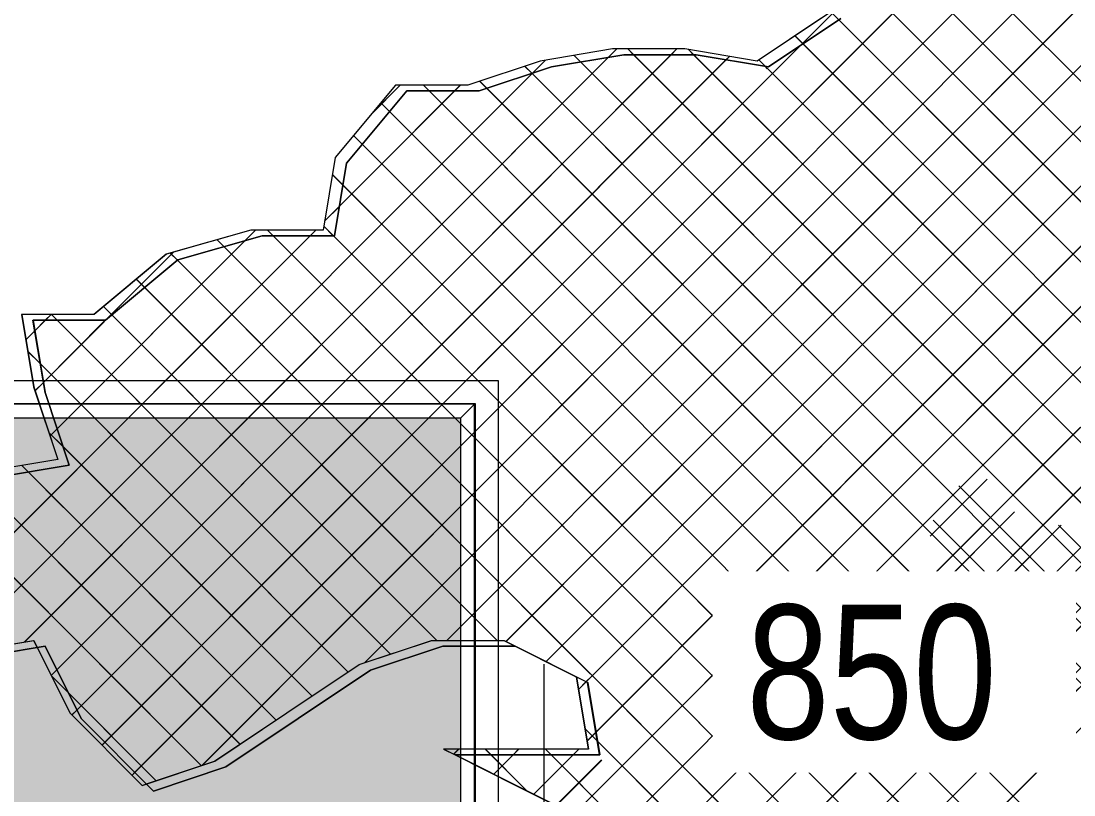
# Model space of a CAD drawing. Header units: millimetres. Extents: x -12186 to 152825, y -4386 to 9463.
# Drawn here: x 44933 to 46305, y 4146 to 5154 of the extents above; entities that cross this region are included whole.
import ezdxf

# ---------------------------------------------------------------- set-up
doc = ezdxf.new("R2010")
doc.units = ezdxf.units.MM
for name, color, linetype, lineweight in [('A-ANNO-DIMS', 211, 'Continuous', 5), ('A-ANNO-DIMS-100', 211, 'Continuous', 5), ('A-GLAZ', 151, 'Continuous', 9), ('G-IMPT', 8, 'Continuous', 5), ('I-WALL', 2, 'Continuous', 9), ('L-PLNT', 71, 'Continuous', 5)]:
    doc.layers.add(name, color=color, linetype=linetype, lineweight=lineweight)
doc.styles.add('Arial_3', font='arial.ttf', dxfattribs={"width": 0.8, "height": 175})
doc.dimstyles.new('SVA_Arc_Length-1_8mm_BLUE', dxfattribs={"dimscale": 304.8, "dimtxt": 178.545395, "dimasz": 0.492126, "dimexe": 0.656168, "dimexo": 0.0625, "dimgap": 0.164042, "dimtad": 1, "dimdec": 0, "dimrnd": 5, "dimzin": 0, "dimdsep": 46, "dimtxsty": 'Arial_3', "dimblk1": 'OBLIQUE', "dimblk2": 'OBLIQUE', "dimsah": 1, "dimcen": 0.09, "dimdle": 0.459318, "dimazin": 0, "dimtfac": 1, "dimtdec": 4, "dimtix": 1, "dimtmove": 0, "dimatfit": 3, "dimfxl": 1.148294, "dimfxlon": 1, "dimtvp": 1, "dimtfill": 1, "dimtolj": 1, "dimtzin": 0, "dimarcsym": 2})

# ---------------------------------------------------------------- blocks, each defined once
blk = doc.blocks.new('Window Aluminium Fixed 1 - Type 1-V217-Section B-B')
at = {"layer": 'A-GLAZ', "lineweight": 5}
h = blk.add_hatch(color=256, dxfattribs=at)
h.paths.add_polyline_path([(-1988.1, 3535), (-1988.1, 3600.5), (-2011.1, 3600.5), (-2105.3, 3632), (-2199.6, 3616.2), (-2293.8, 3569.1), (-2388.1, 3632), (-2450.9, 3726.3), (-2545.1, 3679.1), (-2482.3, 3584.8), (-2465.7, 3535), (-2011.1, 3535)])
h.paths.add_polyline_path([(-2855, 3986), (-2843.6, 3993.7), (-2812.1, 4088), (-2623.7, 4088), (-2529.4, 4135.2), (-2435.2, 4135.2), (-2340.9, 4088), (-2246.7, 4088), (-2152.5, 4103.7), (-2058.2, 4072.3), (-1988.1, 4025.5), (-1988.1, 4194.5), (-1995.4, 4198.1), (-1988.1, 4198.1), (-1988.1, 4339.6), (-2011.1, 4339.6), (-2105.3, 4308.2), (-2293.8, 4182.4), (-2388.1, 4150.9), (-2482.3, 4245.3), (-2529.4, 4339.6), (-2623.7, 4323.9), (-2717.9, 4276.7), (-2855, 4368.2), (-2855, 3993.7)])
h.paths.add_polyline_path([(-2855, 4428.3), (-2812.1, 4449.7), (-2733.6, 4544.1), (-2780.7, 4636.8), (-2855, 4636.8), (-2855, 4449.7)])
h.paths.add_polyline_path([(-2592.3, 4559.8), (-2498, 4575.5), (-2518.4, 4636.8), (-2777.5, 4636.8), (-2686.5, 4591.3), (-2623.7, 4570.3)])
h = blk.add_hatch(color=256, dxfattribs=at)
h.paths.add_polyline_path([(-2855, 3535), (-2465.7, 3535), (-2482.3, 3584.8), (-2545.1, 3679.1), (-2450.9, 3726.3), (-2388.1, 3632), (-2293.8, 3569.1), (-2199.6, 3616.2), (-2105.3, 3632), (-2011.1, 3600.5), (-1988.1, 3600.5), (-1988.1, 4025.5), (-2058.2, 4072.3), (-2152.5, 4103.7), (-2246.7, 4088), (-2340.9, 4088), (-2435.2, 4135.2), (-2529.4, 4135.2), (-2623.7, 4088), (-2812.1, 4088), (-2843.6, 3993.7), (-2855, 3986), (-2855, 3569.1)])
h.paths.add_polyline_path([(-2388.1, 4150.9), (-2293.8, 4182.4), (-2105.3, 4308.2), (-2011.1, 4339.6), (-1988.1, 4339.6), (-1988.1, 4636.8), (-2518.4, 4636.8), (-2498, 4575.5), (-2592.3, 4559.8), (-2686.5, 4591.3), (-2779.9, 4636.8), (-2733.6, 4544.1), (-2812.1, 4449.7), (-2855, 4428.3), (-2855, 4368.2), (-2717.9, 4276.7), (-2623.7, 4323.9), (-2529.4, 4339.6), (-2482.3, 4245.3), (-2419.5, 4182.4)])
h.paths.add_polyline_path([(-1988.1, 4194.5), (-1988.1, 4198.1), (-1995.4, 4198.1)])
for p, q in [((-2874, 4418.7), (-2874, 4655.9)), ((-2874, 4655.9), (-2524.8, 4655.9)), ((-2855, 4636.8), (-2873, 4654.9)), ((-2873, 4654.9), (-2873, 4419.2)), ((-2524.4, 4654.9), (-2873, 4654.9)), ((-2524.8, 4655.9), (-1969, 4655.9)), ((-1970, 4654.9), (-2524.4, 4654.9)), ((-1970, 4654.9), (-1988.1, 4636.8)), ((-1970, 4339.6), (-1970, 4654.9)), ((-1969, 4655.9), (-1969, 4339.6)), ((-2855, 4636.8), (-2855, 4428.3)), ((-2779.9, 4636.8), (-2855, 4636.8)), ((-2777.5, 4636.8), (-2779.9, 4636.8)), ((-2518.4, 4636.8), (-2777.5, 4636.8)), ((-1988.1, 4636.8), (-2518.4, 4636.8)), ((-1988.1, 4636.8), (-1988.1, 4339.6)), ((-2874, 4381), (-2874, 4418.7)), ((-2873, 4419.2), (-2873, 4380.3)), ((-2855, 4428.3), (-2855, 4368.2)), ((-2874, 3973.3), (-2874, 4381)), ((-2873, 4380.3), (-2873, 3974)), ((-2855, 4368.2), (-2855, 3986)), ((-1988.1, 4339.6), (-1988.1, 4198.1)), ((-1970, 4198.1), (-1970, 4339.6)), ((-1969, 4339.6), (-1969, 4198.1)), ((-1988.1, 4198.1), (-1988.1, 4194.5)), ((-1970, 4185.4), (-1970, 4198.1)), ((-1969, 4198.1), (-1969, 4184.9)), ((-1988.1, 4194.5), (-1988.1, 4025.5)), ((-1970, 4013.4), (-1970, 4185.4)), ((-1969, 4184.9), (-1969, 4012.8)), ((-1988.1, 4025.5), (-1988.1, 3600.5)), ((-1970, 3600.5), (-1970, 4013.4)), ((-1969, 4012.8), (-1969, 3600.5)), ((-2855, 3986), (-2855, 3535)), ((-2874, 3515.9), (-2874, 3973.3)), ((-2873, 3974), (-2873, 3516.9)), ((-1988.1, 3600.5), (-1988.1, 3535)), ((-1970, 3516.9), (-1970, 3600.5)), ((-1969, 3600.5), (-1969, 3515.9)), ((-2855, 3535), (-2873, 3516.9)), ((-2855, 3535), (-2465.7, 3535)), ((-2465.7, 3535), (-1988.1, 3535)), ((-1988.1, 3535), (-1970, 3516.9)), ((-2459.4, 3515.9), (-2874, 3515.9)), ((-2873, 3516.9), (-2459.7, 3516.9)), ((-2459.7, 3516.9), (-1970, 3516.9)), ((-1969, 3515.9), (-2459.4, 3515.9))]:
    blk.add_line(p, q, dxfattribs=at)
blk = doc.blocks.new('SVA_Shades of Green Tree - Australian_Tree_based_on_Leopard_Tree_2901-V315-Section B-B')
at = {"layer": 'G-IMPT'}
for p, q in [((-834.2, 4728.9), (-1581.5, 5477.5)), ((-900.8, 4717.2), (-1648.6, 5466.3)), ((-834.3, 4728.9), (-1573.2, 5469)), ((-941.4, 4679.4), (-1694.4, 5433.7)), ((-941.5, 4679.4), (-1683.4, 5422.6)), ((-1269.3, 4929.5), (-1733.6, 5394.5)), ((-1266.5, 4930.8), (-797.4, 5400.7)), ((-1214.4, 4904.7), (-728.4, 5391.6)), ((-1214.3, 4904.7), (-724, 5395.8)), ((-1804.2, 4862.8), (-1331.2, 5336.6)), ((-1745.5, 4843.2), (-1272.5, 5317)), ((-1658.9, 4930.1), (-1274.4, 5315.2)), ((-1721.8, 4788.6), (-1212.3, 5299)), ((-1721.7, 4788.6), (-1204.8, 5306.3)), ((-1698.4, 4733.7), (-1134, 5299)), ((-1698.2, 4733.7), (-1126.5, 5306.3)), ((-1677.5, 4676.2), (-1055.7, 5299)), ((-1677.4, 4676.2), (-1048.2, 5306.3)), ((-1628.2, 4647.1), (-977.4, 5299)), ((-1628.1, 4647.1), (-969.9, 5306.3)), ((-1266.6, 4930.8), (-917.9, 5280.1)), ((-900.9, 4717.2), (-1392.6, 5209.7)), ((-1545, 5122.5), (-1510.2, 5157.4)), ((-1269.5, 4929.5), (-1493.2, 5153.6)), ((-1542.3, 5124.4), (-1552.7, 5134.8)), ((-1322.6, 4904.4), (-1552.5, 5134.8)), ((-2048.1, 4853.8), (-1784.7, 5117.6)), ((-2026.5, 4797), (-1706.4, 5117.6)), ((-1804.3, 4862.8), (-1545, 5122.5)), ((-1795.5, 5106.9), (-1784.8, 5117.6)), ((-1763.1, 5110.2), (-1770.5, 5117.6)), ((-1413.4, 4760.1), (-1770.3, 5117.6)), ((-1713.9, 5110.2), (-1706.5, 5117.6)), ((-1684.8, 5110.2), (-1691.4, 5116.8)), ((-1408.2, 4833.3), (-1691.2, 5116.8)), ((-1322.7, 4904.4), (-1542.3, 5124.4)), ((-2069.7, 4910.6), (-1877.5, 5103.1)), ((-2048.2, 4853.8), (-1795.5, 5106.9)), ((-2026.6, 4797), (-1713.9, 5110.2)), ((-1975.9, 4769.4), (-1642.1, 5103.7)), ((-1975.8, 4769.4), (-1637.8, 5107.9)), ((-1894.4, 5086.3), (-1877.7, 5103.1)), ((-1832, 5100.8), (-1840.4, 5109.3)), ((-1446.7, 4715), (-1840.3, 5109.3)), ((-1413.6, 4760.1), (-1763.1, 5110.2)), ((-1408.3, 4833.3), (-1684.8, 5110.2)), ((-1642.1, 5103.7), (-1637.9, 5107.9)), ((-1591.5, 5095.3), (-1599.6, 5103.4)), ((-1375.8, 4879.3), (-1599.5, 5103.4)), ((-1895.4, 5085.9), (-1904.7, 5095.2)), ((-1484.4, 4674.4), (-1904.5, 5095.2)), ((-1659.7, 4928.2), (-1832, 5100.8)), ((-1588.2, 5091.9), (-1591.5, 5095.3)), ((-1376, 4879.3), (-1587.9, 5091.6)), ((-2069.8, 4910.6), (-1894.4, 5086.3)), ((-1954.1, 5066.3), (-1963.4, 5075.6)), ((-1760.8, 4872.8), (-1963.3, 5075.6)), ((-1659.3, 4849.4), (-1895.4, 5085.9)), ((-2104.5, 5032.7), (-2066.8, 5070.5)), ((-2104.3, 5032.7), (-2066.7, 5070.5)), ((-2098.7, 4960), (-1995.9, 5063.1)), ((-2098.6, 4960), (-1988.4, 5070.5)), ((-2029.2, 5063.1), (-2036.5, 5070.5)), ((-1824.5, 4858.1), (-2036.4, 5070.5)), ((-1824.6, 4858.1), (-2029.2, 5063.1)), ((-1995.9, 5063.1), (-1988.5, 5070.5)), ((-1761, 4872.8), (-1954.1, 5066.3)), ((-2080.6, 5036.2), (-2092.1, 5047.6)), ((-1877.9, 4833.3), (-2091.9, 5047.6)), ((-1878.1, 4833.3), (-2080.6, 5036.2)), ((-2116.2, 4993.4), (-2127.7, 5004.9)), ((-1913.2, 4790.1), (-2127.5, 5004.9)), ((-1913.3, 4790.1), (-2116.2, 4993.4)), ((-2165.3, 4893.3), (-2098.6, 4960)), ((-2141.5, 4940.3), (-2155.3, 4954.1)), ((-2043.8, 4842.6), (-2155.1, 4954.1)), ((-2145, 4913.7), (-2098.7, 4960)), ((-2044, 4842.6), (-2141.5, 4940.3)), ((-1745.6, 4843.2), (-1659.3, 4929.6)), ((-1446.8, 4715), (-1659.3, 4927.9)), ((-1411.8, 4785.5), (-1266.6, 4930.8)), ((-1411.6, 4785.5), (-1266.5, 4930.8)), ((-1143, 4802.8), (-1269.5, 4929.5)), ((-1142.9, 4802.8), (-1269.3, 4929.5)), ((-2657.7, 4321.7), (-2069.8, 4910.6)), ((-2657.6, 4321.7), (-2069.7, 4910.6)), ((-2165.4, 4893.3), (-2146.1, 4912.6)), ((-1834.6, 4283.4), (-1214.3, 4904.7)), ((-1820.8, 4297.3), (-1214.4, 4904.7)), ((-1143.3, 4724.7), (-1322.7, 4904.4)), ((-1143.2, 4724.7), (-1322.6, 4904.4)), ((-2154, 4874.3), (-2166.5, 4886.9)), ((-1218, 3936.9), (-2166.3, 4886.9)), ((-2757.1, 4300.5), (-2176.8, 4881.7)), ((-2755.7, 4302), (-2184.3, 4874.3)), ((-2522.9, 4613.5), (-2255.1, 4881.7)), ((-2296.4, 4860.1), (-2305.4, 4869.2)), ((-1425.3, 3987.7), (-2305.3, 4869.2)), ((-2268.9, 4868), (-2255.2, 4881.7)), ((-2232.2, 4874.3), (-2239.6, 4881.7)), ((-1307.6, 3948.3), (-2239.5, 4881.7)), ((-1307.7, 3948.3), (-2232.2, 4874.3)), ((-2184.3, 4874.3), (-2176.9, 4881.7)), ((-2152.3, 4872.7), (-2154, 4874.3)), ((-1218.1, 3936.9), (-2151.3, 4871.7)), ((-1823.4, 4216.1), (-1162.1, 4878.6)), ((-1811.9, 4227.8), (-1162.2, 4878.6)), ((-1756.7, 4868.6), (-1761, 4872.8)), ((-1756.6, 4868.6), (-1760.8, 4872.8)), ((-1168.1, 4671.1), (-1376, 4879.3)), ((-1167.9, 4671.1), (-1375.8, 4879.3)), ((-2513.7, 4622.8), (-2268.9, 4868)), ((-2455.2, 4210.8), (-1804.2, 4862.8)), ((-2451.6, 4214.5), (-1804.3, 4862.8)), ((-1425.4, 3987.7), (-2296.4, 4860.1)), ((-1697.3, 4730.6), (-1824.6, 4858.1)), ((-1697.1, 4730.6), (-1824.5, 4858.1)), ((-1524, 4635.5), (-1756.7, 4868.6)), ((-1523.9, 4635.5), (-1756.6, 4868.6)), ((-2556.1, 4345.1), (-2048.2, 4853.8)), ((-2556, 4345.1), (-2048.1, 4853.8)), ((-2542.5, 4672.3), (-2362.1, 4852.9)), ((-2450.3, 4764.8), (-2362.3, 4852.9)), ((-2416, 4171.6), (-1745.5, 4843.2)), ((-2412.4, 4175.3), (-1745.6, 4843.2)), ((-2356.9, 4842.4), (-2366.3, 4851.8)), ((-1459.9, 3943.9), (-2366.2, 4851.8)), ((-1819.3, 4303.8), (-2356.9, 4842.4)), ((-1968.7, 4767.2), (-2044, 4842.6)), ((-1968.6, 4767.2), (-2043.8, 4842.6)), ((-1484.6, 4674.4), (-1659.1, 4849.2)), ((-1223.7, 4177.8), (-1878.1, 4833.3)), ((-1223.6, 4177.8), (-1877.9, 4833.3)), ((-1167.3, 4591.9), (-1408.3, 4833.3)), ((-1167.2, 4591.9), (-1408.2, 4833.3)), ((-2399.8, 4806.9), (-2410.6, 4817.7)), ((-1940.6, 4347), (-2410.4, 4817.7)), ((-1840.6, 4120.6), (-1144.8, 4817.6)), ((-1840.5, 4120.6), (-1144.7, 4817.6)), ((-1940.7, 4347), (-2399.8, 4806.9)), ((-2514, 4308.8), (-2026.6, 4797)), ((-2325.1, 4184.3), (-1721.8, 4788.6)), ((-2325, 4184.3), (-1721.7, 4788.6)), ((-1259.6, 4135.4), (-1913.3, 4790.1)), ((-1259.5, 4135.4), (-1913.2, 4790.1)), ((-2442.5, 4771.2), (-2453.3, 4782)), ((-2018.9, 4347), (-2453.2, 4782)), ((-1557.7, 4639.3), (-1411.8, 4785.5)), ((-1557.6, 4639.3), (-1411.6, 4785.5)), ((-2554.4, 4738.8), (-2521.6, 4771.7)), ((-2542.8, 4750.5), (-2529.1, 4764.3)), ((-2531.6, 4683.3), (-2451.4, 4763.7)), ((-2529.1, 4764.3), (-2521.7, 4771.7)), ((-2513.8, 4764.3), (-2521.2, 4771.7)), ((-2079.4, 4329.2), (-2521.1, 4771.7)), ((-2079.5, 4329.2), (-2513.8, 4764.3)), ((-2494.3, 4250), (-1975.8, 4769.4)), ((-2487.9, 4256.5), (-1975.9, 4769.4)), ((-2019, 4347), (-2442.5, 4771.2)), ((-1171.1, 3968.3), (-1968.7, 4767.2)), ((-1171, 3968.3), (-1968.6, 4767.2)), ((-778.2, 4123.7), (-1413.6, 4760.1)), ((-778.1, 4123.7), (-1413.4, 4760.1)), ((-2554.5, 4738.8), (-2542.8, 4750.5)), ((-1796.6, 4086.1), (-1136, 4747.8)), ((-1793, 4089.8), (-1136.1, 4747.8)), ((-2113.5, 4317.8), (-1698.4, 4733.7)), ((-2113.4, 4317.8), (-1698.2, 4733.7)), ((-2535.7, 4707.8), (-2552.1, 4724.1)), ((-2134.5, 4306), (-2551.9, 4724.1)), ((-1612.1, 4645.3), (-1697.3, 4730.6)), ((-1612, 4645.3), (-1697.1, 4730.6)), ((-2134.6, 4306), (-2535.7, 4707.8)), ((-823.3, 4090.5), (-1446.8, 4715)), ((-823.2, 4090.5), (-1446.7, 4715)), ((-1206.1, 4261.4), (-760.6, 4707.7)), ((-1206, 4261.4), (-760.4, 4707.7)), ((-2542.6, 4672.3), (-2531.6, 4683.3)), ((-2006, 4347), (-1677.5, 4676.2)), ((-2005.9, 4347), (-1677.4, 4676.2)), ((-868.5, 4057.3), (-1484.6, 4674.4)), ((-868.4, 4057.3), (-1484.4, 4674.4)), ((-2326, 4184), (-2778.6, 4637.4)), ((-2325.9, 4184), (-2778.5, 4637.4)), ((-1929.1, 4345.7), (-1628.2, 4647.1)), ((-1928.9, 4345.7), (-1628.1, 4647.1)), ((-1876.8, 4319.6), (-1557.7, 4639.3)), ((-1876.7, 4319.6), (-1557.6, 4639.3)), ((-1187.8, 4220.3), (-1612.1, 4645.3)), ((-1187.7, 4220.3), (-1612, 4645.3)), ((-2523, 4613.5), (-2513.7, 4622.8)), ((-1757.5, 4046.9), (-1180.4, 4624.9)), ((-1753.9, 4050.6), (-1180.5, 4624.9)), ((-913.7, 4024.1), (-1524, 4635.5)), ((-913.5, 4024.1), (-1523.9, 4635.5)), ((-2506, 4599.6), (-2524.6, 4618.2)), ((-2181.5, 4274.6), (-2524.5, 4618.2)), ((-2181.6, 4274.6), (-2505.1, 4598.7)), ((-2275.4, 4211.9), (-2641.8, 4578.8)), ((-2275.6, 4211.9), (-2638.2, 4575.2)), ((-2551.4, 4566.6), (-2559.9, 4575.1)), ((-2228.4, 4243.2), (-2559.7, 4575.1)), ((-1715.3, 4010.7), (-1158, 4568.9)), ((-1714, 4012.1), (-1158.1, 4568.9)), ((-1348.9, 4275.2), (-1056, 4568.6)), ((-1348.8, 4275.2), (-1055.9, 4568.6)), ((-2505.3, 4520.5), (-2551.4, 4566.6)), ((-1376.6, 4482.8), (-1302.1, 4557.4)), ((-1376.5, 4482.8), (-1302, 4557.4)), ((-762.6, 3971.2), (-1339.2, 4548.7)), ((-762.5, 3971.2), (-1339, 4548.7)), ((-1292, 4253.8), (-1012.9, 4533.3)), ((-1291.9, 4253.8), (-1012.8, 4533.3)), ((-2228.6, 4243.2), (-2505.1, 4520.2)), ((-1663.2, 3984.6), (-1135.8, 4512.9)), ((-1663.1, 3984.6), (-1135.6, 4512.9)), ((-1370.6, 4410.4), (-1266.5, 4514.6)), ((-1370.5, 4410.4), (-1266.4, 4514.6)), ((-842.1, 3972.4), (-1372.7, 4503.9)), ((-841.9, 3972.4), (-1372.6, 4503.9)), ((-1364.6, 4338), (-1205.7, 4497.1)), ((-1364.5, 4338), (-1205.6, 4497.1)), ((-721.7, 4008.7), (-1209.3, 4497.1)), ((-721.6, 4008.7), (-1209.2, 4497.1)), ((-1619.8, 3949.5), (-1088.4, 4481.8)), ((-1614, 3955.5), (-1088.5, 4481.8)), ((-1425.2, 3987.7), (-955.4, 4458.3)), ((-1425.1, 3987.7), (-955.3, 4458.3)), ((-1588.5, 3902.5), (-1040.7, 4451.1)), ((-1582.6, 3908.4), (-1040.9, 4451.1)), ((-1208.5, 4261), (-1371.8, 4424.6)), ((-1208.4, 4261), (-1371.7, 4424.6)), ((-1278.5, 4252.7), (-1364.7, 4339)), ((-1278.4, 4252.7), (-1364.5, 4339)), ((-1834.7, 4283.4), (-1824.6, 4293.5)), ((-1824.6, 4293.5), (-1821.4, 4296.7)), ((-1460, 3943.9), (-1818.6, 4303.1)), ((-2384.7, 4164.4), (-2499.1, 4278.9)), ((-2494.4, 4250), (-2487.9, 4256.5)), ((-1809.9, 4216), (-1826.2, 4232.4)), ((-1463.6, 3869.3), (-1826.1, 4232.4)), ((-1823.5, 4216.1), (-1811.9, 4227.8)), ((-2455.3, 4210.8), (-2451.6, 4214.5)), ((-1463.8, 3869.3), (-1809.9, 4216)), ((-1997.2, 4199), (-1990.7, 4205.5)), ((-1997.1, 4199), (-1990.6, 4205.5)), ((-1948.6, 4198.1), (-1956, 4205.5)), ((-1901.7, 4151.2), (-1955.9, 4205.5)), ((-1901.9, 4151.3), (-1948.6, 4198.1)), ((-1945, 4172.9), (-1919.8, 4198.1)), ((-1944.9, 4172.9), (-1912.3, 4205.5)), ((-1919.8, 4198.1), (-1912.5, 4205.5)), ((-1892.8, 4146.7), (-1841.5, 4198.1)), ((-1892.7, 4146.7), (-1834, 4205.5)), ((-1870.3, 4198.1), (-1877.7, 4205.5)), ((-1651, 3978.5), (-1877.6, 4205.5)), ((-1651.2, 3978.6), (-1870.3, 4198.1)), ((-1841.5, 4198.1), (-1834.2, 4205.5)), ((-2416.1, 4171.6), (-2412.4, 4175.3))]:
    blk.add_line(p, q, dxfattribs=at)
at = {"layer": 'G-IMPT', "flags": 128}
for points in [[(-1507.5, 5164.8), (-1601.7, 5101.9), (-1696, 5117.6), (-1790.2, 5117.6), (-1884.5, 5101.9), (-1978.7, 5070.5), (-2072.9, 5070.5), (-2151.5, 4976.1), (-2167.2, 4881.7), (-2261.4, 4881.7), (-2371.4, 4850.3), (-2465.6, 4771.7), (-2559.9, 4771.7), (-2544.1, 4677.3), (-2512.7, 4582.9), (-2607, 4567.2)], [(-2638.4, 4331.3), (-2544.1, 4347), (-2497, 4252.7), (-2402.8, 4158.3), (-2308.5, 4189.8), (-2214.3, 4252.7), (-2120.1, 4315.6), (-2025.8, 4347), (-1931.6, 4347), (-1837.3, 4299.9), (-1821.6, 4205.5), (-2010.1, 4205.5), (-1915.9, 4158.3), (-1821.6, 4111.1)], [(-1518.7, 5157.4), (-1601.9, 5101.9), (-1696.1, 5117.6), (-1790.4, 5117.6), (-1884.6, 5101.9), (-1978.8, 5070.5), (-2073.1, 5070.5), (-2151.6, 4976.1), (-2167.3, 4881.7), (-2261.6, 4881.7), (-2371.5, 4850.3), (-2465.7, 4771.7), (-2560, 4771.7), (-2544.3, 4677.3), (-2512.9, 4582.9), (-2607.1, 4567.2), (-2701.1, 4598.6)], [(-2384.6, 4164.4), (-2521.3, 4301.3), (-2026.5, 4797)], [(-2730.6, 4285.2), (-2638.5, 4331.3), (-2544.3, 4347), (-2539.7, 4337.9)], [(-2539.7, 4337.9), (-2497.2, 4252.7), (-2402.9, 4158.3), (-2397.3, 4160.2)], [(-2397.3, 4160.2), (-2308.7, 4189.8), (-2214.4, 4252.7), (-2120.2, 4315.6), (-2026, 4347), (-1931.7, 4347), (-1837.5, 4299.9)], [(-2499.1, 4278.9), (-2521.4, 4301.3), (-2514, 4308.8)], [(-1837.5, 4299.9), (-1821.8, 4205.5), (-2010.2, 4205.5), (-1995.4, 4198.1)], [(-1995.4, 4198.1), (-1916, 4158.3), (-1821.8, 4111.1)]]:
    blk.add_lwpolyline(points, dxfattribs=at)
at = {"layer": 'L-PLNT'}
for p, q in [((-1492.8, 5157.4), (-1587, 5094.5)), ((-1587, 5094.5), (-1492.8, 5157.4)), ((-1775.5, 5110.2), (-1869.7, 5094.5)), ((-1869.7, 5094.5), (-1775.5, 5110.2)), ((-1681.3, 5110.2), (-1775.5, 5110.2)), ((-1775.5, 5110.2), (-1681.3, 5110.2)), ((-1775.5, 5110.2), (-1775.5, 5110.2)), ((-1587, 5094.5), (-1681.3, 5110.2)), ((-1681.3, 5110.2), (-1587.1, 5094.5)), ((-1681.3, 5110.2), (-1681.3, 5110.2)), ((-1869.7, 5094.5), (-1964, 5063.1)), ((-1964, 5063.1), (-1869.8, 5094.5)), ((-1869.8, 5094.5), (-1869.7, 5094.5)), ((-1587.1, 5094.5), (-1587, 5094.5)), ((-2134.1, 4972), (-2058.3, 5063.1)), ((-2058.2, 5063.1), (-2134, 4972)), ((-2058.3, 5063.1), (-2058.2, 5063.1)), ((-1964, 5063.1), (-2058.2, 5063.1)), ((-2058.2, 5063.1), (-1964, 5063.1)), ((-1964, 5063.1), (-1964, 5063.1)), ((-2136.8, 4968.7), (-2152.5, 4874.3)), ((-2152.5, 4874.3), (-2136.8, 4968.7)), ((-2134, 4972), (-2136.8, 4968.7)), ((-2136.8, 4968.7), (-2134.1, 4972)), ((-2136.8, 4968.7), (-2136.8, 4968.7)), ((-2246.7, 4874.3), (-2356.7, 4842.9)), ((-2356.7, 4842.9), (-2246.7, 4874.3)), ((-2152.5, 4874.3), (-2246.7, 4874.3)), ((-2246.7, 4874.3), (-2152.5, 4874.3)), ((-2246.7, 4874.3), (-2246.7, 4874.3)), ((-2152.5, 4874.3), (-2152.5, 4874.3)), ((-2356.7, 4842.9), (-2450.9, 4764.3)), ((-2450.9, 4764.3), (-2356.7, 4842.9)), ((-2356.7, 4842.9), (-2356.7, 4842.9)), ((-2529.5, 4669.9), (-2545.2, 4764.3)), ((-2545.2, 4764.3), (-2545.1, 4764.3)), ((-2450.9, 4764.3), (-2545.1, 4764.3)), ((-2545.1, 4764.3), (-2529.4, 4669.9)), ((-2545.1, 4764.3), (-2450.9, 4764.3)), ((-2450.9, 4764.3), (-2450.9, 4764.3)), ((-2498.1, 4575.5), (-2529.5, 4669.9)), ((-2529.5, 4669.9), (-2529.4, 4669.9)), ((-2529.4, 4669.9), (-2498, 4575.5)), ((-2498, 4575.5), (-2592.3, 4559.8)), ((-2592.3, 4559.8), (-2498.1, 4575.5)), ((-2498.1, 4575.5), (-2498, 4575.5)), ((-2623.7, 4323.9), (-2529.4, 4339.6)), ((-2529.5, 4339.6), (-2623.7, 4323.9)), ((-2482.3, 4245.3), (-2529.5, 4339.6)), ((-2529.5, 4339.6), (-2529.4, 4339.6)), ((-2529.4, 4339.6), (-2482.3, 4245.3)), ((-2105.3, 4308.2), (-2011.1, 4339.6)), ((-2011.1, 4339.6), (-2105.3, 4308.2)), ((-2011.1, 4339.6), (-1916.9, 4339.6)), ((-1916.9, 4339.6), (-2011.1, 4339.6)), ((-2011.1, 4339.6), (-2011.1, 4339.6)), ((-1916.9, 4339.6), (-1822.6, 4292.5)), ((-1822.7, 4292.5), (-1916.9, 4339.6)), ((-1916.9, 4339.6), (-1916.9, 4339.6)), ((-2199.6, 4245.3), (-2105.3, 4308.2)), ((-2105.4, 4308.2), (-2199.6, 4245.3)), ((-2105.4, 4308.2), (-2105.3, 4308.2)), ((-1807, 4198.1), (-1822.7, 4292.5)), ((-1822.7, 4292.5), (-1822.6, 4292.5)), ((-1822.6, 4292.5), (-1806.9, 4198.1)), ((-2482.3, 4245.3), (-2388.1, 4150.9)), ((-2388.1, 4150.9), (-2482.3, 4245.3)), ((-2482.3, 4245.3), (-2482.3, 4245.3)), ((-2293.8, 4182.4), (-2199.6, 4245.3)), ((-2199.6, 4245.3), (-2293.8, 4182.4)), ((-1806.9, 4198.1), (-1995.4, 4198.1)), ((-1995.4, 4198.1), (-1901.2, 4150.9)), ((-1901.2, 4150.9), (-1995.4, 4198.1)), ((-1995.4, 4198.1), (-1807, 4198.1)), ((-1995.4, 4198.1), (-1995.4, 4198.1)), ((-1807, 4198.1), (-1806.9, 4198.1)), ((-2388.1, 4150.9), (-2293.8, 4182.4)), ((-2293.9, 4182.4), (-2388.1, 4150.9)), ((-2293.9, 4182.4), (-2293.8, 4182.4)), ((-2388.1, 4150.9), (-2388.1, 4150.9)), ((-1901.2, 4150.9), (-1806.9, 4103.7)), ((-1807, 4103.7), (-1901.2, 4150.9))]:
    blk.add_line(p, q, dxfattribs=at)
blk = doc.blocks.new('DIMBLOCK31-Section B-B')
at = {"layer": 'A-ANNO-DIMS-100'}
for p, q in [((45614.9, 4116.4), (45614.9, 4316.4)), ((46462.9, 4116.4), (46462.9, 4316.4)), ((45474.9, 4116.4), (46602.9, 4116.4)), ((45614.9, 4116.4), (45614.9, 3766.4)), ((46462.9, 4116.4), (46462.9, 3766.4))]:
    blk.add_line(p, q, dxfattribs=at)
at = {"layer": 'A-ANNO-DIMS-100', "lineweight": 25}
for p, q in [((45614.9, 4116.4), (45689.9, 4191.4)), ((46462.9, 4116.4), (46537.9, 4191.4)), ((45614.9, 4116.4), (45539.9, 4041.4)), ((46462.9, 4116.4), (46387.9, 4041.4))]:
    blk.add_line(p, q, dxfattribs=at)
at = {"layer": 'A-ANNO-DIMS-100', "color": 0, "insert": (45878.2, 4393.6), "char_height": 175, "width": 385.658, "attachment_point": 1, "line_spacing_factor": 0.941778, "style": 'Arial_3', "bg_fill": 3, "box_fill_scale": 1.25, "bg_fill_color": 256, "bg_fill_true_color": 13158600, "bg_fill_transparency": 0}
blk.add_mtext('850', dxfattribs=at)
blk = doc.blocks.new('_Oblique')
at = {"color": 0, "linetype": 'ByBlock', "lineweight": -2}
blk.add_line((-0.5, -0.5), (0.5, 0.5), dxfattribs=at)

msp = doc.modelspace()

# ---------------------------------------------------------------- linework, layer by layer
at = {"layer": 'I-WALL'}
for p, q in [((44590.1, 4685.9), (45554.8, 4685.9)), ((45555.1, 4685.9), (45555.1, 3533.7))]:
    msp.add_line(p, q, dxfattribs=at)

# ---------------------------------------------------------------- block references
at = {"layer": 'A-GLAZ', "lineweight": 5}
msp.add_blockref('Window Aluminium Fixed 1 - Type 1-V217-Section B-B', (47494.2, 0), dxfattribs=at)
at = {"layer": 'L-PLNT'}
msp.add_blockref('SVA_Shades of Green Tree - Australian_Tree_based_on_Leopard_Tree_2901-V315-Section B-B', (47494.2, 0), dxfattribs=at)

# ---------------------------------------------------------------- next in the draw order: dimensions: what is measured, and where the dimension line sits
at = {"layer": 'A-ANNO-DIMS'}
dim = msp.add_linear_dim(base=(46462.9, 4116.4), p1=(45614.9, 3766.4), p2=(46462.9, 3766.4), dimstyle='SVA_Arc_Length-1_8mm_BLUE', override={"dimpost": '<>', "dimfxl": 848}, dxfattribs=at)
dim.commit()
dim.dimension.update_dxf_attribs({"geometry": 'DIMBLOCK31-Section B-B', "text_midpoint": (46038.9, 4255.7)})

doc.saveas('drawing.dxf')
